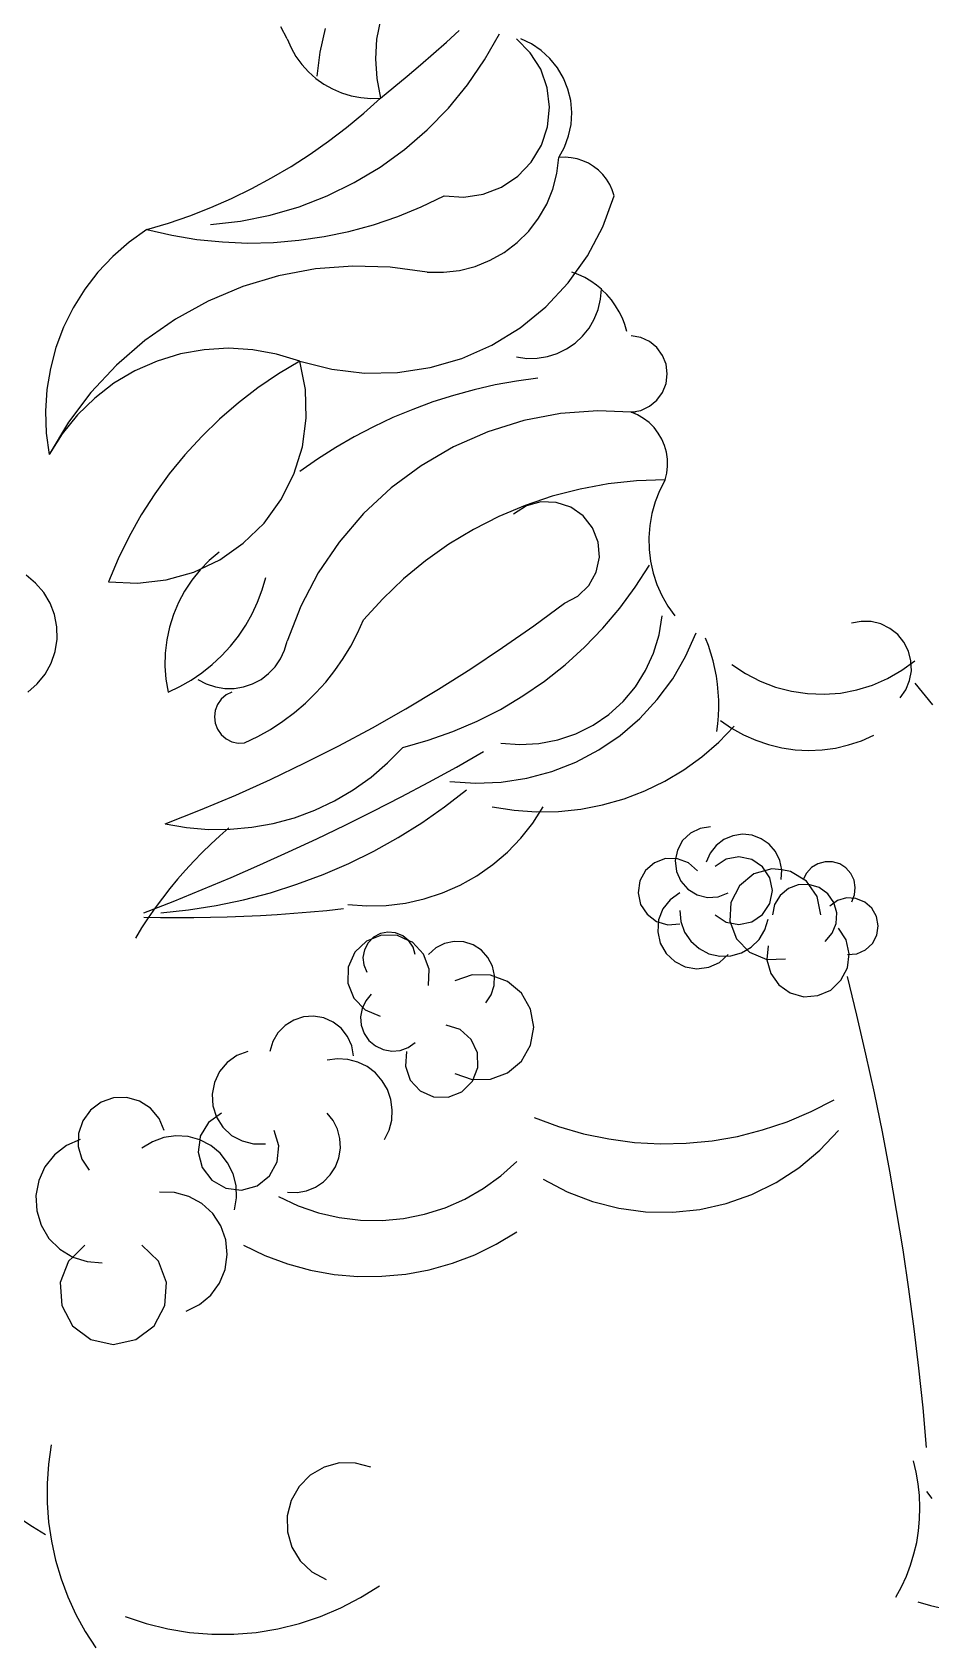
# Model space of a CAD drawing. Header units: centimetres. Extents: x 1966 to 8787, y 7398 to 12383.
# Drawn here: x 4297.14 to 4305.61, y 7755.54 to 7770.71 of the extents above; entities that cross this region are included whole.
import ezdxf

# ---------------------------------------------------------------- set-up
doc = ezdxf.new("R2010")
doc.units = ezdxf.units.CM

# ---------------------------------------------------------------- blocks, each defined once
blk = doc.blocks.new('飾品02')
for p, q in [((-7.006, 29.823), (-7.064, 29.935)), ((-6.647, 29.919), (-6.696, 29.696)), ((-6.126, 30.002), (-6.162, 29.819)), ((-5.504, 29.79), (-5.383, 29.9)), ((-7.006, 29.823), (-6.969, 29.737)), ((-6.969, 29.737), (-6.923, 29.656)), ((-6.162, 29.819), (-6.174, 29.632)), ((-5.626, 29.682), (-5.504, 29.79)), ((-5.144, 29.623), (-5.004, 29.87)), ((-4.713, 29.691), (-4.843, 29.823)), ((-4.702, 29.774), (-4.803, 29.823)), ((-4.61, 29.711), (-4.702, 29.774)), ((-6.923, 29.656), (-6.868, 29.58)), ((-6.696, 29.696), (-6.726, 29.47)), ((-6.174, 29.632), (-6.161, 29.446)), ((-5.749, 29.575), (-5.626, 29.682)), ((-5.305, 29.389), (-5.144, 29.623)), ((-4.615, 29.535), (-4.713, 29.691)), ((-4.528, 29.635), (-4.61, 29.711)), ((-4.457, 29.548), (-4.528, 29.635)), ((-6.868, 29.58), (-6.805, 29.511)), ((-6.805, 29.511), (-6.736, 29.449)), ((-6.736, 29.449), (-6.66, 29.394)), ((-6.161, 29.446), (-6.125, 29.262)), ((-5.999, 29.365), (-5.873, 29.469)), ((-5.873, 29.469), (-5.749, 29.575)), ((-4.554, 29.36), (-4.615, 29.535)), ((-4.401, 29.451), (-4.457, 29.548)), ((-4.358, 29.347), (-4.401, 29.451)), ((-6.66, 29.394), (-6.578, 29.349)), ((-6.578, 29.349), (-6.493, 29.312)), ((-6.493, 29.312), (-6.403, 29.285)), ((-6.403, 29.285), (-6.311, 29.267)), ((-6.125, 29.262), (-5.999, 29.365)), ((-5.485, 29.169), (-5.305, 29.389)), ((-4.532, 29.177), (-4.554, 29.36)), ((-4.332, 29.239), (-4.358, 29.347)), ((-6.311, 29.267), (-6.218, 29.26)), ((-6.283, 29.12), (-6.125, 29.262)), ((-6.218, 29.26), (-6.125, 29.262)), ((-5.684, 28.965), (-5.485, 29.169)), ((-4.55, 28.993), (-4.532, 29.177)), ((-4.322, 29.127), (-4.332, 29.239)), ((-6.616, 28.856), (-6.447, 28.985)), ((-6.447, 28.985), (-6.283, 29.12)), ((-4.608, 28.818), (-4.55, 28.993)), ((-4.351, 28.906), (-4.328, 29.015)), ((-4.328, 29.015), (-4.322, 29.127)), ((-6.79, 28.733), (-6.616, 28.856)), ((-5.899, 28.779), (-5.684, 28.965)), ((-4.389, 28.801), (-4.351, 28.906)), ((-6.969, 28.618), (-6.79, 28.733)), ((-6.129, 28.612), (-5.899, 28.779)), ((-4.704, 28.659), (-4.608, 28.818)), ((-4.462, 28.551), (-4.443, 28.702)), ((-4.443, 28.702), (-4.389, 28.801)), ((-4.385, 28.705), (-4.443, 28.702)), ((-4.328, 28.7), (-4.385, 28.705)), ((-4.272, 28.689), (-4.328, 28.7)), ((-4.217, 28.672), (-4.272, 28.689)), ((-7.152, 28.51), (-6.969, 28.618)), ((-6.373, 28.466), (-6.129, 28.612)), ((-4.985, 28.423), (-4.831, 28.526)), ((-4.831, 28.526), (-4.704, 28.659)), ((-4.5, 28.403), (-4.462, 28.551)), ((-4.165, 28.648), (-4.217, 28.672)), ((-4.116, 28.618), (-4.165, 28.648)), ((-4.071, 28.583), (-4.116, 28.618)), ((-4.03, 28.542), (-4.071, 28.583)), ((-3.994, 28.497), (-4.03, 28.542)), ((-7.531, 28.316), (-7.34, 28.409)), ((-7.34, 28.409), (-7.152, 28.51)), ((-6.628, 28.341), (-6.373, 28.466)), ((-5.157, 28.356), (-4.985, 28.423)), ((-4.558, 28.262), (-4.5, 28.403)), ((-3.964, 28.449), (-3.994, 28.497)), ((-3.94, 28.397), (-3.964, 28.449)), ((-3.922, 28.342), (-3.94, 28.397)), ((-7.924, 28.153), (-7.726, 28.231)), ((-7.726, 28.231), (-7.531, 28.316)), ((-7.166, 28.158), (-6.893, 28.238)), ((-6.893, 28.238), (-6.628, 28.341)), ((-5.963, 28.146), (-5.741, 28.237)), ((-5.741, 28.237), (-5.524, 28.342)), ((-5.524, 28.342), (-5.34, 28.329)), ((-5.34, 28.329), (-5.157, 28.356)), ((-4.635, 28.13), (-4.558, 28.262)), ((-4.029, 28.05), (-3.922, 28.342)), ((-8.328, 28.022), (-8.125, 28.084)), ((-8.125, 28.084), (-7.924, 28.153)), ((-7.728, 28.07), (-7.445, 28.102)), ((-7.445, 28.102), (-7.166, 28.158)), ((-6.423, 28.005), (-6.191, 28.069)), ((-6.191, 28.069), (-5.963, 28.146)), ((-4.728, 28.008), (-4.635, 28.13)), ((-8.328, 28.022), (-8.495, 27.904)), ((-8.328, 28.022), (-8.094, 27.969)), ((-8.094, 27.969), (-7.856, 27.93)), ((-7.856, 27.93), (-7.617, 27.906)), ((-7.136, 27.902), (-6.896, 27.922)), ((-6.896, 27.922), (-6.658, 27.956)), ((-6.658, 27.956), (-6.423, 28.005)), ((-4.836, 27.901), (-4.728, 28.008)), ((-4.174, 27.775), (-4.029, 28.05)), ((-8.65, 27.77), (-8.79, 27.622)), ((-8.495, 27.904), (-8.65, 27.77)), ((-7.617, 27.906), (-7.377, 27.896)), ((-7.377, 27.896), (-7.136, 27.902)), ((-5.091, 27.733), (-4.958, 27.808)), ((-4.958, 27.808), (-4.836, 27.901)), ((-4.355, 27.521), (-4.174, 27.775)), ((-8.79, 27.622), (-8.915, 27.46)), ((-6.739, 27.651), (-7.086, 27.586)), ((-6.387, 27.679), (-6.739, 27.651)), ((-6.034, 27.669), (-6.387, 27.679)), ((-5.684, 27.622), (-6.034, 27.669)), ((-5.684, 27.622), (-5.532, 27.62)), ((-5.532, 27.62), (-5.38, 27.638)), ((-5.38, 27.638), (-5.232, 27.676)), ((-5.232, 27.676), (-5.091, 27.733)), ((-4.26, 27.599), (-4.322, 27.622)), ((-7.424, 27.485), (-7.75, 27.349)), ((-7.086, 27.586), (-7.424, 27.485)), ((-4.567, 27.294), (-4.355, 27.521)), ((-4.2, 27.57), (-4.26, 27.599)), ((-4.143, 27.537), (-4.2, 27.57)), ((-4.088, 27.499), (-4.143, 27.537)), ((-4.042, 27.462), (-4.088, 27.499)), ((-4.05, 27.365), (-4.042, 27.462)), ((-4.037, 27.456), (-4.042, 27.462)), ((-8.915, 27.46), (-9.023, 27.286)), ((-7.75, 27.349), (-8.06, 27.179)), ((-4.073, 27.27), (-4.05, 27.365)), ((-3.99, 27.409), (-4.037, 27.456)), ((-3.947, 27.359), (-3.99, 27.409)), ((-3.908, 27.305), (-3.947, 27.359)), ((-9.023, 27.286), (-9.114, 27.103)), ((-8.06, 27.179), (-8.349, 26.977)), ((-4.809, 27.097), (-4.567, 27.294)), ((-4.158, 27.094), (-4.109, 27.179)), ((-4.109, 27.179), (-4.073, 27.27)), ((-3.874, 27.247), (-3.908, 27.305)), ((-3.844, 27.188), (-3.874, 27.247)), ((-3.82, 27.126), (-3.844, 27.188)), ((-9.114, 27.103), (-9.186, 26.912)), ((-5.074, 26.934), (-4.809, 27.097)), ((-4.291, 26.952), (-4.219, 27.018)), ((-4.219, 27.018), (-4.158, 27.094)), ((-3.802, 27.062), (-3.82, 27.126)), ((-3.672, 27.006), (-3.762, 27.022)), ((-3.59, 26.967), (-3.672, 27.006)), ((-9.186, 26.912), (-9.239, 26.714)), ((-8.349, 26.977), (-8.616, 26.745)), ((-7.788, 26.89), (-8.013, 26.85)), ((-7.559, 26.904), (-7.788, 26.89)), ((-7.33, 26.89), (-7.559, 26.904)), ((-7.105, 26.849), (-7.33, 26.89)), ((-5.358, 26.808), (-5.074, 26.934)), ((-4.552, 26.825), (-4.459, 26.854)), ((-4.459, 26.854), (-4.371, 26.897)), ((-4.371, 26.897), (-4.291, 26.952)), ((-3.519, 26.91), (-3.59, 26.967)), ((-3.466, 26.836), (-3.519, 26.91)), ((-9.239, 26.714), (-9.272, 26.513)), ((-8.616, 26.745), (-8.857, 26.487)), ((-8.232, 26.783), (-8.442, 26.69)), ((-8.013, 26.85), (-8.232, 26.783)), ((-6.886, 26.782), (-7.105, 26.849)), ((-6.886, 26.782), (-7.087, 26.662)), ((-6.833, 26.515), (-6.886, 26.782)), ((-6.886, 26.782), (-6.585, 26.705)), ((-6.585, 26.705), (-6.276, 26.669)), ((-5.964, 26.674), (-5.657, 26.721)), ((-5.657, 26.721), (-5.358, 26.808)), ((-4.843, 26.822), (-4.746, 26.808)), ((-4.746, 26.808), (-4.649, 26.809)), ((-4.649, 26.809), (-4.552, 26.825)), ((-3.432, 26.752), (-3.466, 26.836)), ((-3.421, 26.662), (-3.432, 26.752)), ((-8.639, 26.573), (-8.82, 26.434)), ((-8.442, 26.69), (-8.639, 26.573)), ((-7.087, 26.662), (-7.281, 26.53)), ((-6.276, 26.669), (-5.964, 26.674)), ((-5.044, 26.557), (-5.242, 26.512)), ((-4.844, 26.594), (-5.044, 26.557)), ((-4.643, 26.622), (-4.844, 26.594)), ((-3.466, 26.487), (-3.432, 26.572)), ((-3.432, 26.572), (-3.421, 26.662)), ((-9.272, 26.513), (-9.285, 26.309)), ((-8.857, 26.487), (-9.069, 26.205)), ((-8.82, 26.434), (-8.984, 26.274)), ((-7.281, 26.53), (-7.466, 26.388)), ((-6.825, 26.244), (-6.833, 26.515)), ((-5.438, 26.459), (-5.631, 26.397)), ((-5.242, 26.512), (-5.438, 26.459)), ((-3.59, 26.356), (-3.519, 26.414)), ((-3.519, 26.414), (-3.466, 26.487)), ((-9.285, 26.309), (-9.277, 26.104)), ((-8.984, 26.274), (-9.128, 26.096)), ((-7.466, 26.388), (-7.643, 26.235)), ((-6.009, 26.249), (-6.193, 26.163)), ((-5.821, 26.327), (-6.009, 26.249)), ((-5.631, 26.397), (-5.821, 26.327)), ((-4.427, 26.287), (-4.775, 26.221)), ((-4.075, 26.314), (-4.427, 26.287)), ((-3.762, 26.302), (-4.075, 26.314)), ((-3.762, 26.302), (-3.672, 26.318)), ((-3.721, 26.302), (-3.762, 26.302)), ((-3.701, 26.276), (-3.762, 26.302)), ((-3.644, 26.242), (-3.701, 26.276)), ((-3.672, 26.318), (-3.59, 26.356)), ((-9.277, 26.104), (-9.25, 25.902)), ((-9.069, 26.205), (-9.25, 25.902)), ((-9.128, 26.096), (-9.25, 25.902)), ((-7.643, 26.235), (-7.811, 26.072)), ((-6.862, 25.975), (-6.825, 26.244)), ((-6.193, 26.163), (-6.373, 26.069)), ((-5.112, 26.116), (-5.436, 25.974)), ((-4.775, 26.221), (-5.112, 26.116)), ((-3.593, 26.202), (-3.644, 26.242)), ((-3.546, 26.155), (-3.593, 26.202)), ((-3.506, 26.103), (-3.546, 26.155)), ((-3.473, 26.046), (-3.506, 26.103)), ((-7.811, 26.072), (-7.97, 25.899)), ((-6.942, 25.716), (-6.862, 25.975)), ((-6.548, 25.967), (-6.72, 25.858)), ((-6.373, 26.069), (-6.548, 25.967)), ((-5.436, 25.974), (-5.742, 25.796)), ((-3.447, 25.985), (-3.473, 26.046)), ((-3.429, 25.922), (-3.447, 25.985)), ((-7.97, 25.899), (-8.118, 25.718)), ((-6.72, 25.858), (-6.886, 25.742)), ((-5.742, 25.796), (-6.026, 25.586)), ((-3.42, 25.857), (-3.429, 25.922)), ((-3.419, 25.791), (-3.42, 25.857)), ((-8.118, 25.718), (-8.255, 25.529)), ((-7.064, 25.473), (-6.942, 25.716)), ((-3.711, 25.652), (-3.979, 25.624)), ((-3.441, 25.662), (-3.711, 25.652)), ((-3.441, 25.662), (-3.493, 25.56)), ((-3.441, 25.662), (-3.426, 25.726)), ((-3.426, 25.726), (-3.419, 25.791)), ((-8.255, 25.529), (-8.381, 25.332)), ((-6.026, 25.586), (-6.285, 25.345)), ((-4.506, 25.508), (-4.761, 25.422)), ((-4.244, 25.576), (-4.506, 25.508)), ((-3.979, 25.624), (-4.244, 25.576)), ((-3.493, 25.56), (-3.535, 25.455)), ((-7.224, 25.254), (-7.064, 25.473)), ((-6.285, 25.345), (-6.515, 25.076)), ((-4.761, 25.422), (-5.01, 25.317)), ((-4.75, 25.416), (-4.872, 25.339)), ((-4.612, 25.454), (-4.75, 25.416)), ((-4.468, 25.45), (-4.612, 25.454)), ((-4.331, 25.405), (-4.468, 25.45)), ((-4.214, 25.322), (-4.331, 25.405)), ((-3.566, 25.345), (-3.586, 25.233)), ((-3.535, 25.455), (-3.566, 25.345)), ((-8.381, 25.332), (-8.496, 25.128)), ((-7.419, 25.064), (-7.224, 25.254)), ((-5.25, 25.195), (-5.481, 25.055)), ((-5.01, 25.317), (-5.25, 25.195)), ((-4.125, 25.209), (-4.214, 25.322)), ((-4.073, 25.076), (-4.125, 25.209)), ((-3.586, 25.233), (-3.595, 25.12)), ((-8.496, 25.128), (-8.598, 24.917)), ((-7.641, 24.909), (-7.419, 25.064)), ((-6.515, 25.076), (-6.713, 24.784)), ((-5.481, 25.055), (-5.701, 24.899)), ((-4.061, 24.932), (-4.073, 25.076)), ((-3.595, 25.12), (-3.593, 25.006)), ((-8.598, 24.917), (-8.689, 24.701)), ((-7.887, 24.792), (-7.641, 24.909)), ((-7.741, 24.901), (-7.827, 24.813)), ((-7.647, 24.981), (-7.741, 24.901)), ((-5.701, 24.899), (-5.909, 24.728)), ((-4.091, 24.792), (-4.061, 24.932)), ((-3.593, 25.006), (-3.579, 24.894)), ((-3.579, 24.894), (-3.554, 24.783)), ((-9.378, 24.689), (-9.468, 24.764)), ((-8.148, 24.718), (-7.887, 24.792)), ((-7.827, 24.813), (-7.905, 24.717)), ((-7.241, 24.624), (-7.207, 24.741)), ((-6.713, 24.784), (-6.878, 24.471)), ((-4.161, 24.666), (-4.091, 24.792)), ((-3.724, 24.651), (-3.59, 24.859)), ((-3.554, 24.783), (-3.518, 24.675)), ((-9.301, 24.601), (-9.378, 24.689)), ((-9.242, 24.5), (-9.301, 24.601)), ((-8.689, 24.701), (-8.418, 24.687)), ((-8.418, 24.687), (-8.148, 24.718)), ((-7.973, 24.614), (-8.031, 24.505)), ((-7.905, 24.717), (-7.973, 24.614)), ((-7.284, 24.509), (-7.241, 24.624)), ((-5.909, 24.728), (-6.104, 24.541)), ((-4.264, 24.566), (-4.161, 24.666)), ((-3.87, 24.452), (-3.724, 24.651)), ((-3.518, 24.675), (-3.472, 24.571)), ((-9.2, 24.391), (-9.242, 24.5)), ((-8.031, 24.505), (-8.079, 24.391)), ((-7.336, 24.398), (-7.284, 24.509)), ((-6.878, 24.471), (-7.006, 24.141)), ((-6.104, 24.541), (-6.285, 24.341)), ((-4.681, 24.286), (-4.391, 24.499)), ((-4.391, 24.499), (-4.264, 24.566)), ((-4.03, 24.263), (-3.87, 24.452)), ((-3.472, 24.571), (-3.416, 24.472)), ((-3.416, 24.472), (-3.35, 24.379)), ((-9.178, 24.276), (-9.2, 24.391)), ((-9.176, 24.159), (-9.178, 24.276)), ((-8.079, 24.391), (-8.116, 24.273)), ((-7.465, 24.189), (-7.396, 24.291)), ((-7.396, 24.291), (-7.336, 24.398)), ((-6.341, 24.215), (-6.285, 24.341)), ((-4.976, 24.08), (-4.681, 24.286)), ((-3.498, 24.201), (-3.47, 24.379)), ((-1.592, 24.328), (-1.684, 24.31)), ((-1.498, 24.326), (-1.592, 24.328)), ((-1.407, 24.303), (-1.498, 24.326)), ((-1.322, 24.262), (-1.407, 24.303)), ((-9.194, 24.043), (-9.176, 24.159)), ((-8.141, 24.152), (-8.155, 24.029)), ((-8.116, 24.273), (-8.141, 24.152)), ((-7.541, 24.093), (-7.465, 24.189)), ((-7.031, 24.055), (-7.006, 24.141)), ((-6.405, 24.093), (-6.341, 24.215)), ((-4.202, 24.085), (-4.03, 24.263)), ((-3.55, 24.027), (-3.498, 24.201)), ((-3.248, 23.996), (-3.15, 24.219)), ((-3.033, 24.099), (-3.06, 24.169)), ((-1.248, 24.204), (-1.322, 24.262)), ((-1.189, 24.131), (-1.248, 24.204)), ((-1.146, 24.047), (-1.189, 24.131)), ((-9.232, 23.932), (-9.194, 24.043)), ((-8.155, 24.029), (-8.158, 23.906)), ((-7.713, 23.92), (-7.624, 24.003)), ((-7.624, 24.003), (-7.541, 24.093)), ((-7.119, 23.9), (-7.069, 23.974)), ((-7.069, 23.974), (-7.031, 24.055)), ((-6.556, 23.863), (-6.477, 23.976)), ((-6.477, 23.976), (-6.405, 24.093)), ((-5.275, 23.88), (-4.976, 24.08)), ((-4.385, 23.919), (-4.202, 24.085)), ((-3.625, 23.863), (-3.55, 24.027)), ((-3.37, 23.785), (-3.248, 23.996)), ((-3.009, 24.028), (-3.033, 24.099)), ((-2.989, 23.956), (-3.009, 24.028)), ((-1.123, 23.956), (-1.146, 24.047)), ((-9.362, 23.738), (-9.289, 23.83)), ((-9.289, 23.83), (-9.232, 23.932)), ((-8.158, 23.906), (-8.149, 23.783)), ((-7.911, 23.774), (-7.809, 23.843)), ((-7.809, 23.843), (-7.713, 23.92)), ((-7.252, 23.781), (-7.181, 23.835)), ((-7.181, 23.835), (-7.119, 23.9)), ((-6.642, 23.755), (-6.556, 23.863)), ((-5.579, 23.688), (-5.275, 23.88)), ((-4.579, 23.765), (-4.385, 23.919)), ((-3.721, 23.71), (-3.625, 23.863)), ((-2.972, 23.883), (-2.989, 23.956)), ((-2.958, 23.81), (-2.972, 23.883)), ((-2.813, 23.922), (-2.684, 23.836)), ((-2.684, 23.836), (-2.546, 23.764)), ((-1.345, 23.789), (-1.21, 23.866)), ((-1.21, 23.866), (-1.085, 23.957)), ((-1.136, 23.769), (-1.119, 23.862)), ((-1.119, 23.862), (-1.123, 23.956)), ((-9.45, 23.661), (-9.362, 23.738)), ((-8.149, 23.783), (-8.128, 23.661)), ((-8.128, 23.661), (-8.017, 23.714)), ((-8.017, 23.714), (-7.911, 23.774)), ((-7.848, 23.781), (-7.768, 23.739)), ((-7.768, 23.739), (-7.683, 23.711)), ((-7.683, 23.711), (-7.595, 23.696)), ((-7.595, 23.696), (-7.505, 23.696)), ((-7.505, 23.696), (-7.417, 23.71)), ((-7.417, 23.71), (-7.332, 23.739)), ((-7.332, 23.739), (-7.252, 23.781)), ((-6.734, 23.653), (-6.642, 23.755)), ((-5.888, 23.503), (-5.579, 23.688)), ((-4.782, 23.625), (-4.579, 23.765)), ((-3.838, 23.572), (-3.721, 23.71)), ((-3.515, 23.59), (-3.37, 23.785)), ((-2.948, 23.736), (-2.958, 23.81)), ((-2.94, 23.661), (-2.948, 23.736)), ((-2.546, 23.764), (-2.401, 23.708)), ((-2.401, 23.708), (-2.251, 23.669)), ((-2.251, 23.669), (-2.098, 23.646)), ((-1.788, 23.652), (-1.635, 23.681)), ((-1.635, 23.681), (-1.487, 23.727)), ((-1.487, 23.727), (-1.345, 23.789)), ((-1.226, 23.605), (-1.172, 23.682)), ((-1.172, 23.682), (-1.136, 23.769)), ((-1.085, 23.746), (-0.921, 23.541)), ((-7.662, 23.544), (-7.684, 23.487)), ((-7.627, 23.594), (-7.662, 23.544)), ((-7.581, 23.634), (-7.627, 23.594)), ((-7.527, 23.661), (-7.581, 23.634)), ((-6.938, 23.468), (-6.833, 23.557)), ((-6.833, 23.557), (-6.734, 23.653)), ((-4.995, 23.498), (-4.782, 23.625)), ((-3.972, 23.45), (-3.838, 23.572)), ((-3.681, 23.411), (-3.515, 23.59)), ((-2.936, 23.586), (-2.94, 23.661)), ((-2.936, 23.512), (-2.936, 23.586)), ((-2.098, 23.646), (-1.943, 23.64)), ((-1.943, 23.64), (-1.788, 23.652)), ((-7.684, 23.487), (-7.692, 23.427)), ((-7.692, 23.427), (-7.684, 23.367)), ((-7.684, 23.367), (-7.662, 23.31)), ((-7.163, 23.309), (-7.048, 23.385)), ((-7.048, 23.385), (-6.938, 23.468)), ((-6.2, 23.325), (-5.888, 23.503)), ((-5.442, 23.288), (-5.215, 23.385)), ((-5.215, 23.385), (-4.995, 23.498)), ((-4.121, 23.348), (-3.972, 23.45)), ((-3.866, 23.252), (-3.681, 23.411)), ((-2.944, 23.362), (-2.938, 23.437)), ((-2.938, 23.437), (-2.936, 23.512)), ((-2.919, 23.394), (-2.814, 23.321)), ((-7.662, 23.31), (-7.627, 23.26)), ((-7.627, 23.26), (-7.581, 23.22)), ((-7.581, 23.22), (-7.527, 23.193)), ((-7.407, 23.181), (-7.283, 23.241)), ((-7.283, 23.241), (-7.163, 23.309)), ((-6.517, 23.155), (-6.2, 23.325)), ((-5.675, 23.206), (-5.442, 23.288)), ((-4.454, 23.209), (-4.283, 23.267)), ((-4.283, 23.267), (-4.121, 23.348)), ((-4.068, 23.115), (-3.866, 23.252)), ((-2.954, 23.288), (-2.944, 23.362)), ((-2.935, 23.188), (-2.789, 23.339)), ((-2.814, 23.321), (-2.703, 23.259)), ((-2.703, 23.259), (-2.586, 23.206)), ((-1.59, 23.202), (-1.473, 23.253)), ((-7.527, 23.193), (-7.468, 23.18)), ((-7.468, 23.18), (-7.407, 23.181)), ((-6.838, 22.992), (-6.517, 23.155)), ((-6.058, 22.992), (-5.914, 23.139)), ((-5.914, 23.139), (-5.675, 23.206)), ((-5.41, 22.954), (-5.153, 23.099)), ((-4.992, 23.179), (-4.812, 23.165)), ((-4.812, 23.165), (-4.632, 23.175)), ((-4.632, 23.175), (-4.454, 23.209)), ((-4.283, 23.001), (-4.068, 23.115)), ((-3.094, 23.051), (-2.935, 23.188)), ((-2.586, 23.206), (-2.466, 23.165)), ((-2.466, 23.165), (-2.342, 23.136)), ((-2.342, 23.136), (-2.216, 23.117)), ((-2.216, 23.117), (-2.088, 23.111)), ((-2.088, 23.111), (-1.961, 23.116)), ((-1.961, 23.116), (-1.835, 23.133)), ((-1.835, 23.133), (-1.711, 23.162)), ((-1.711, 23.162), (-1.59, 23.202)), ((-7.163, 22.837), (-6.838, 22.992)), ((-6.214, 22.859), (-6.058, 22.992)), ((-5.67, 22.812), (-5.41, 22.954)), ((-4.745, 22.848), (-4.51, 22.912)), ((-4.51, 22.912), (-4.283, 23.001)), ((-3.444, 22.82), (-3.264, 22.928)), ((-3.264, 22.928), (-3.094, 23.051)), ((-7.491, 22.69), (-7.163, 22.837)), ((-6.382, 22.74), (-6.214, 22.859)), ((-5.932, 22.674), (-5.67, 22.812)), ((-5.473, 22.819), (-5.23, 22.802)), ((-5.23, 22.802), (-4.986, 22.811)), ((-4.986, 22.811), (-4.745, 22.848)), ((-3.633, 22.728), (-3.444, 22.82)), ((-7.822, 22.551), (-7.491, 22.69)), ((-6.745, 22.548), (-6.559, 22.636)), ((-6.559, 22.636), (-6.382, 22.74)), ((-6.195, 22.539), (-5.932, 22.674)), ((-5.521, 22.578), (-5.313, 22.739)), ((-4.031, 22.596), (-3.829, 22.654)), ((-3.829, 22.654), (-3.633, 22.728)), ((-8.157, 22.419), (-7.822, 22.551)), ((-7.137, 22.422), (-6.938, 22.476)), ((-6.938, 22.476), (-6.745, 22.548)), ((-6.46, 22.407), (-6.195, 22.539)), ((-5.736, 22.427), (-5.521, 22.578)), ((-5.072, 22.579), (-4.865, 22.546)), ((-4.865, 22.546), (-4.656, 22.531)), ((-4.69, 22.426), (-4.592, 22.579)), ((-4.656, 22.531), (-4.446, 22.534)), ((-4.446, 22.534), (-4.237, 22.556)), ((-4.237, 22.556), (-4.031, 22.596)), ((-8.157, 22.419), (-7.954, 22.384)), ((-7.954, 22.384), (-7.749, 22.366)), ((-7.749, 22.366), (-7.544, 22.367)), ((-7.642, 22.304), (-7.726, 22.227)), ((-7.556, 22.379), (-7.642, 22.304)), ((-7.544, 22.367), (-7.339, 22.386)), ((-7.339, 22.386), (-7.137, 22.422)), ((-6.726, 22.278), (-6.46, 22.407)), ((-5.96, 22.288), (-5.736, 22.427)), ((-4.802, 22.283), (-4.69, 22.426)), ((-3.203, 22.33), (-3.277, 22.26)), ((-3.112, 22.375), (-3.203, 22.33)), ((-3.012, 22.39), (-3.112, 22.375)), ((-2.803, 22.306), (-2.888, 22.27)), ((-2.712, 22.32), (-2.803, 22.306)), ((-2.621, 22.31), (-2.712, 22.32)), ((-2.535, 22.278), (-2.621, 22.31)), ((-7.726, 22.227), (-7.808, 22.147)), ((-7.264, 22.032), (-6.994, 22.153)), ((-6.994, 22.153), (-6.726, 22.278)), ((-6.425, 22.044), (-6.189, 22.16)), ((-6.189, 22.16), (-5.96, 22.288)), ((-5.066, 22.034), (-4.928, 22.152)), ((-4.928, 22.152), (-4.802, 22.283)), ((-3.326, 22.171), (-3.346, 22.071)), ((-3.277, 22.26), (-3.326, 22.171)), ((-2.96, 22.214), (-3.017, 22.142)), ((-2.888, 22.27), (-2.96, 22.214)), ((-2.46, 22.225), (-2.535, 22.278)), ((-2.4, 22.156), (-2.46, 22.225)), ((-2.36, 22.073), (-2.4, 22.156)), ((-7.887, 22.065), (-7.965, 21.981)), ((-7.808, 22.147), (-7.887, 22.065)), ((-7.535, 21.913), (-7.264, 22.032)), ((-6.667, 21.94), (-6.425, 22.044)), ((-5.216, 21.929), (-5.066, 22.034)), ((-3.542, 22.051), (-3.627, 21.978)), ((-3.437, 22.09), (-3.542, 22.051)), ((-3.325, 22.089), (-3.437, 22.09)), ((-3.346, 22.071), (-3.335, 21.97)), ((-3.221, 22.049), (-3.325, 22.089)), ((-3.137, 21.975), (-3.221, 22.049)), ((-3.017, 22.142), (-3.053, 22.058)), ((-2.867, 22.084), (-2.97, 22.016)), ((-2.745, 22.106), (-2.867, 22.084)), ((-2.624, 22.081), (-2.745, 22.106)), ((-2.522, 22.012), (-2.624, 22.081)), ((-2.453, 21.909), (-2.522, 22.012)), ((-2.342, 21.983), (-2.36, 22.073)), ((-2.06, 22.006), (-2.107, 21.954)), ((-2, 22.042), (-2.06, 22.006)), ((-1.933, 22.061), (-2, 22.042)), ((-1.863, 22.06), (-1.933, 22.061)), ((-1.795, 22.04), (-1.863, 22.06)), ((-1.736, 22.003), (-1.795, 22.04)), ((-1.69, 21.951), (-1.736, 22.003)), ((-8.04, 21.895), (-8.112, 21.807)), ((-7.965, 21.981), (-8.04, 21.895)), ((-7.808, 21.798), (-7.535, 21.913)), ((-7.164, 21.768), (-6.913, 21.848)), ((-6.913, 21.848), (-6.667, 21.94)), ((-5.374, 21.84), (-5.216, 21.929)), ((-3.681, 21.88), (-3.697, 21.769)), ((-3.627, 21.978), (-3.681, 21.88)), ((-3.335, 21.97), (-3.294, 21.877)), ((-3.294, 21.877), (-3.227, 21.801)), ((-2.604, 21.946), (-2.741, 21.834)), ((-2.434, 21.994), (-2.604, 21.946)), ((-2.429, 21.788), (-2.453, 21.909)), ((-2.342, 21.983), (-2.434, 21.994)), ((-2.347, 21.892), (-2.342, 21.983)), ((-2.259, 21.97), (-2.342, 21.983)), ((-2.108, 21.878), (-2.259, 21.97)), ((-2.085, 21.847), (-2.186, 21.844)), ((-2.107, 21.954), (-2.139, 21.892)), ((-2.085, 21.847), (-2.108, 21.878)), ((-2.007, 21.733), (-2.085, 21.847)), ((-1.989, 21.818), (-2.085, 21.847)), ((-1.659, 21.888), (-1.69, 21.951)), ((-1.648, 21.818), (-1.659, 21.888)), ((-8.182, 21.717), (-8.25, 21.625)), ((-8.112, 21.807), (-8.182, 21.717)), ((-8.082, 21.687), (-7.808, 21.798)), ((-7.676, 21.647), (-7.418, 21.701)), ((-7.418, 21.701), (-7.164, 21.768)), ((-5.891, 21.671), (-5.713, 21.711)), ((-5.713, 21.711), (-5.54, 21.767)), ((-5.54, 21.767), (-5.374, 21.84)), ((-3.697, 21.769), (-3.673, 21.659)), ((-3.394, 21.703), (-3.463, 21.616)), ((-3.303, 21.767), (-3.394, 21.703)), ((-3.227, 21.801), (-3.14, 21.748)), ((-3.14, 21.748), (-3.042, 21.724)), ((-3.042, 21.724), (-2.94, 21.73)), ((-2.94, 21.73), (-2.846, 21.767)), ((-2.741, 21.834), (-2.821, 21.676)), ((-2.453, 21.666), (-2.429, 21.788)), ((-2.357, 21.743), (-2.409, 21.658)), ((-2.279, 21.808), (-2.357, 21.743)), ((-2.186, 21.844), (-2.279, 21.808)), ((-1.973, 21.559), (-2.007, 21.733)), ((-1.908, 21.758), (-1.989, 21.818)), ((-1.85, 21.676), (-1.908, 21.758)), ((-1.731, 21.719), (-1.817, 21.694)), ((-1.642, 21.715), (-1.731, 21.719)), ((-1.682, 21.684), (-1.655, 21.749)), ((-1.655, 21.749), (-1.648, 21.818)), ((-1.559, 21.681), (-1.642, 21.715)), ((-8.357, 21.579), (-8.082, 21.687)), ((-8.25, 21.625), (-8.315, 21.531)), ((-8.197, 21.579), (-7.935, 21.606)), ((-7.935, 21.606), (-7.676, 21.647)), ((-7.572, 21.542), (-7.415, 21.547)), ((-7.415, 21.547), (-7.258, 21.555)), ((-7.258, 21.555), (-7.101, 21.564)), ((-7.101, 21.564), (-6.944, 21.575)), ((-6.944, 21.575), (-6.787, 21.588)), ((-6.787, 21.588), (-6.631, 21.602)), ((-6.631, 21.602), (-6.474, 21.619)), ((-6.434, 21.659), (-6.253, 21.645)), ((-6.253, 21.645), (-6.071, 21.649)), ((-6.071, 21.649), (-5.891, 21.671)), ((-3.673, 21.659), (-3.612, 21.565)), ((-3.612, 21.565), (-3.522, 21.498)), ((-3.463, 21.616), (-3.503, 21.512)), ((-3.303, 21.601), (-3.293, 21.497)), ((-2.97, 21.559), (-2.867, 21.492)), ((-2.821, 21.676), (-2.83, 21.499)), ((-2.624, 21.494), (-2.522, 21.563)), ((-2.522, 21.563), (-2.453, 21.666)), ((-2.409, 21.658), (-2.43, 21.559)), ((-1.817, 21.694), (-1.889, 21.642)), ((-1.823, 21.58), (-1.85, 21.676)), ((-1.828, 21.479), (-1.823, 21.58)), ((-1.491, 21.623), (-1.559, 21.681)), ((-1.447, 21.545), (-1.491, 21.623)), ((-1.431, 21.457), (-1.447, 21.545)), ((-8.378, 21.436), (-8.437, 21.339)), ((-8.315, 21.531), (-8.378, 21.436)), ((-8.357, 21.539), (-8.2, 21.536)), ((-8.2, 21.536), (-8.043, 21.535)), ((-8.043, 21.535), (-7.886, 21.535)), ((-7.886, 21.535), (-7.729, 21.537)), ((-7.729, 21.537), (-7.572, 21.542)), ((-6.056, 21.397), (-6.127, 21.383)), ((-5.983, 21.39), (-6.056, 21.397)), ((-3.522, 21.498), (-3.415, 21.467)), ((-3.503, 21.512), (-3.511, 21.401)), ((-3.511, 21.401), (-3.487, 21.292)), ((-3.415, 21.467), (-3.303, 21.476)), ((-3.293, 21.497), (-3.258, 21.398)), ((-3.258, 21.398), (-3.2, 21.311)), ((-2.867, 21.492), (-2.745, 21.469)), ((-2.83, 21.499), (-2.769, 21.334)), ((-2.745, 21.469), (-2.624, 21.494)), ((-2.555, 21.328), (-2.501, 21.417)), ((-2.501, 21.417), (-2.471, 21.518)), ((-1.865, 21.386), (-1.828, 21.479)), ((-1.735, 21.323), (-1.806, 21.435)), ((-1.445, 21.369), (-1.431, 21.457)), ((-6.259, 21.313), (-6.369, 21.207)), ((-6.243, 21.296), (-6.277, 21.231)), ((-6.117, 21.368), (-6.259, 21.313)), ((-6.192, 21.348), (-6.243, 21.296)), ((-6.127, 21.383), (-6.192, 21.348)), ((-5.964, 21.364), (-6.117, 21.368)), ((-5.916, 21.363), (-5.983, 21.39)), ((-5.859, 21.316), (-5.964, 21.364)), ((-5.859, 21.316), (-5.916, 21.363)), ((-5.825, 21.301), (-5.859, 21.316)), ((-5.818, 21.256), (-5.859, 21.316)), ((-5.721, 21.19), (-5.825, 21.301)), ((-5.797, 21.186), (-5.818, 21.256)), ((-5.604, 21.248), (-5.672, 21.186)), ((-5.522, 21.29), (-5.604, 21.248)), ((-5.432, 21.31), (-5.522, 21.29)), ((-5.34, 21.305), (-5.432, 21.31)), ((-5.252, 21.277), (-5.34, 21.305)), ((-5.174, 21.228), (-5.252, 21.277)), ((-3.487, 21.292), (-3.432, 21.195)), ((-3.2, 21.311), (-3.121, 21.241)), ((-3.121, 21.241), (-3.028, 21.193)), ((-2.769, 21.334), (-2.646, 21.207)), ((-2.72, 21.201), (-2.63, 21.254)), ((-2.63, 21.254), (-2.555, 21.328)), ((-2.471, 21.269), (-2.482, 21.14)), ((-1.931, 21.31), (-1.865, 21.386)), ((-1.707, 21.193), (-1.735, 21.323)), ((-1.552, 21.229), (-1.487, 21.29)), ((-1.487, 21.29), (-1.445, 21.369)), ((-6.369, 21.207), (-6.43, 21.068)), ((-6.277, 21.231), (-6.291, 21.159)), ((-6.291, 21.159), (-6.283, 21.087)), ((-5.667, 21.047), (-5.721, 21.19)), ((-5.112, 21.159), (-5.174, 21.228)), ((-5.069, 21.077), (-5.112, 21.159)), ((-3.432, 21.195), (-3.35, 21.119)), ((-3.35, 21.119), (-3.251, 21.069)), ((-3.03, 21.066), (-2.929, 21.112)), ((-3.028, 21.193), (-2.926, 21.17)), ((-2.929, 21.112), (-2.846, 21.186)), ((-2.926, 21.17), (-2.821, 21.172)), ((-2.821, 21.172), (-2.72, 21.201)), ((-2.646, 21.207), (-2.482, 21.14)), ((-2.482, 21.14), (-2.305, 21.144)), ((-2.482, 21.14), (-2.481, 21.136)), ((-2.481, 21.136), (-2.446, 21.008)), ((-1.723, 21.061), (-1.707, 21.193)), ((-1.723, 21.186), (-1.634, 21.193)), ((-1.634, 21.193), (-1.552, 21.229)), ((-6.43, 21.068), (-6.433, 20.915)), ((-6.283, 21.087), (-6.254, 21.02)), ((-5.672, 20.895), (-5.667, 21.047)), ((-5.26, 20.993), (-5.423, 20.937)), ((-5.088, 20.992), (-5.26, 20.993)), ((-4.927, 20.931), (-5.088, 20.992)), ((-5.05, 20.987), (-5.069, 21.077)), ((-5.054, 20.895), (-5.05, 20.987)), ((-3.251, 21.069), (-3.141, 21.051)), ((-3.141, 21.051), (-3.03, 21.066)), ((-2.446, 21.008), (-2.369, 20.9)), ((-1.879, 20.851), (-1.783, 20.943)), ((-1.783, 20.943), (-1.723, 21.061)), ((-1.633, 20.613), (-1.723, 20.978)), ((-6.433, 20.915), (-6.376, 20.773)), ((-6.213, 20.812), (-6.265, 20.75)), ((-5.132, 20.729), (-5.082, 20.807)), ((-5.082, 20.807), (-5.054, 20.895)), ((-4.795, 20.82), (-4.927, 20.931)), ((-4.71, 20.67), (-4.795, 20.82)), ((-2.369, 20.9), (-2.261, 20.824)), ((-2.261, 20.824), (-2.133, 20.788)), ((-2.133, 20.788), (-2, 20.798)), ((-2, 20.798), (-1.879, 20.851)), ((-6.376, 20.773), (-6.27, 20.664)), ((-6.299, 20.678), (-6.314, 20.598)), ((-6.265, 20.75), (-6.299, 20.678)), ((-6.27, 20.664), (-6.13, 20.604)), ((-4.68, 20.501), (-4.71, 20.67)), ((-7.026, 20.517), (-7.093, 20.448)), ((-6.944, 20.568), (-7.026, 20.517)), ((-6.852, 20.598), (-6.944, 20.568)), ((-6.756, 20.605), (-6.852, 20.598)), ((-6.66, 20.588), (-6.756, 20.605)), ((-6.572, 20.549), (-6.66, 20.588)), ((-6.496, 20.49), (-6.572, 20.549)), ((-6.436, 20.414), (-6.496, 20.49)), ((-6.314, 20.598), (-6.307, 20.518)), ((-6.307, 20.518), (-6.28, 20.442)), ((-5.374, 20.477), (-5.506, 20.521)), ((-4.71, 20.331), (-4.68, 20.501)), ((-1.548, 20.247), (-1.633, 20.613)), ((-7.142, 20.365), (-7.169, 20.272)), ((-7.093, 20.448), (-7.142, 20.365)), ((-6.397, 20.326), (-6.436, 20.414)), ((-6.28, 20.442), (-6.234, 20.376)), ((-6.234, 20.376), (-6.172, 20.324)), ((-5.863, 20.309), (-5.797, 20.355)), ((-5.271, 20.384), (-5.374, 20.477)), ((-5.212, 20.258), (-5.271, 20.384)), ((-4.795, 20.181), (-4.71, 20.331)), ((-7.481, 20.232), (-7.572, 20.167)), ((-7.377, 20.272), (-7.481, 20.232)), ((-6.532, 20.202), (-6.629, 20.189)), ((-6.434, 20.196), (-6.532, 20.202)), ((-6.339, 20.172), (-6.434, 20.196)), ((-6.379, 20.231), (-6.397, 20.326)), ((-6.172, 20.324), (-6.099, 20.289)), ((-6.099, 20.289), (-6.02, 20.275)), ((-6.02, 20.275), (-5.939, 20.282)), ((-5.939, 20.282), (-5.863, 20.309)), ((-5.88, 20.272), (-5.89, 20.134)), ((-5.208, 20.12), (-5.212, 20.258)), ((-4.927, 20.07), (-4.795, 20.181)), ((-1.468, 19.88), (-1.548, 20.247)), ((-7.644, 20.081), (-7.692, 19.979)), ((-7.572, 20.167), (-7.644, 20.081)), ((-6.251, 20.129), (-6.339, 20.172)), ((-6.174, 20.069), (-6.251, 20.129)), ((-6.109, 19.996), (-6.174, 20.069)), ((-5.89, 20.134), (-5.845, 20.002)), ((-5.423, 20.065), (-5.26, 20.008)), ((-5.259, 19.99), (-5.208, 20.12)), ((-5.088, 20.01), (-4.927, 20.07)), ((-7.692, 19.979), (-7.714, 19.869)), ((-6.059, 19.912), (-6.109, 19.996)), ((-6.028, 19.819), (-6.059, 19.912)), ((-5.845, 20.002), (-5.751, 19.9)), ((-5.751, 19.9), (-5.625, 19.842)), ((-5.486, 19.839), (-5.357, 19.891)), ((-5.357, 19.891), (-5.259, 19.99)), ((-5.26, 20.008), (-5.088, 20.01)), ((-1.393, 19.512), (-1.468, 19.88)), ((-8.76, 19.792), (-8.86, 19.718)), ((-8.643, 19.833), (-8.76, 19.792)), ((-8.518, 19.837), (-8.643, 19.833)), ((-8.398, 19.804), (-8.518, 19.837)), ((-8.294, 19.736), (-8.398, 19.804)), ((-8.214, 19.64), (-8.294, 19.736)), ((-7.714, 19.869), (-7.707, 19.758)), ((-7.707, 19.758), (-7.672, 19.651)), ((-6.014, 19.722), (-6.028, 19.819)), ((-5.625, 19.842), (-5.486, 19.839)), ((-2.065, 19.704), (-1.848, 19.816)), ((-8.934, 19.617), (-8.974, 19.499)), ((-8.86, 19.718), (-8.934, 19.617)), ((-8.167, 19.525), (-8.214, 19.64)), ((-7.748, 19.601), (-7.825, 19.472)), ((-7.626, 19.691), (-7.748, 19.601)), ((-7.672, 19.651), (-7.612, 19.557)), ((-6.572, 19.62), (-6.629, 19.691)), ((-6.532, 19.538), (-6.572, 19.62)), ((-6.045, 19.53), (-6.02, 19.624)), ((-6.02, 19.624), (-6.014, 19.722)), ((-4.675, 19.649), (-4.446, 19.564)), ((-2.522, 19.531), (-2.29, 19.609)), ((-2.29, 19.609), (-2.065, 19.704)), ((-8.957, 19.442), (-9.088, 19.383)), ((-8.974, 19.499), (-8.976, 19.375)), ((-8.277, 19.42), (-8.375, 19.359)), ((-8.169, 19.46), (-8.277, 19.42)), ((-8.055, 19.477), (-8.169, 19.46)), ((-7.94, 19.47), (-8.055, 19.477)), ((-7.829, 19.439), (-7.94, 19.47)), ((-7.829, 19.439), (-7.846, 19.322)), ((-7.825, 19.472), (-7.829, 19.439)), ((-7.727, 19.385), (-7.829, 19.439)), ((-7.612, 19.557), (-7.53, 19.48)), ((-7.53, 19.48), (-7.431, 19.427)), ((-7.431, 19.427), (-7.323, 19.399)), ((-7.084, 19.38), (-7.127, 19.525)), ((-6.508, 19.45), (-6.532, 19.538)), ((-6.504, 19.359), (-6.508, 19.45)), ((-6.088, 19.442), (-6.045, 19.53)), ((-4.446, 19.564), (-4.211, 19.496)), ((-4.211, 19.496), (-3.972, 19.446)), ((-3.972, 19.446), (-3.73, 19.414)), ((-3.242, 19.406), (-2.999, 19.429)), ((-2.999, 19.429), (-2.758, 19.471)), ((-2.758, 19.471), (-2.522, 19.531)), ((-1.982, 19.339), (-1.806, 19.525)), ((-1.322, 19.142), (-1.393, 19.512)), ((-9.201, 19.296), (-9.29, 19.183)), ((-9.088, 19.383), (-9.201, 19.296)), ((-8.976, 19.375), (-8.942, 19.255)), ((-7.846, 19.322), (-7.808, 19.177)), ((-7.638, 19.312), (-7.727, 19.385)), ((-7.567, 19.221), (-7.638, 19.312)), ((-7.323, 19.399), (-7.211, 19.4)), ((-7.1, 19.23), (-7.084, 19.38)), ((-6.55, 19.184), (-6.518, 19.269)), ((-6.518, 19.269), (-6.504, 19.359)), ((-3.73, 19.414), (-3.486, 19.401)), ((-3.486, 19.401), (-3.242, 19.406)), ((-2.179, 19.175), (-1.982, 19.339)), ((-9.29, 19.183), (-9.349, 19.053)), ((-8.942, 19.255), (-8.873, 19.151)), ((-7.808, 19.177), (-7.716, 19.057)), ((-7.516, 19.118), (-7.567, 19.221)), ((-7.487, 19.006), (-7.516, 19.118)), ((-7.172, 19.098), (-7.1, 19.23)), ((-6.599, 19.108), (-6.55, 19.184)), ((-4.991, 19.099), (-4.841, 19.234)), ((-2.394, 19.036), (-2.179, 19.175)), ((-1.258, 18.772), (-1.322, 19.142)), ((-9.349, 19.053), (-9.375, 18.912)), ((-7.716, 19.057), (-7.585, 18.982)), ((-7.585, 18.982), (-7.436, 18.963)), ((-7.482, 18.891), (-7.487, 19.006)), ((-7.436, 18.963), (-7.29, 19.004)), ((-7.29, 19.004), (-7.172, 19.098)), ((-6.822, 18.957), (-6.738, 18.992)), ((-6.738, 18.992), (-6.662, 19.042)), ((-6.662, 19.042), (-6.599, 19.108)), ((-5.331, 18.879), (-5.156, 18.98)), ((-5.156, 18.98), (-4.991, 19.099)), ((-4.592, 19.068), (-4.365, 18.948)), ((-2.623, 18.923), (-2.394, 19.036)), ((-9.375, 18.912), (-9.367, 18.769)), ((-8.068, 18.941), (-8.208, 18.944)), ((-7.933, 18.905), (-8.068, 18.941)), ((-7.81, 18.838), (-7.933, 18.905)), ((-7.707, 18.743), (-7.81, 18.838)), ((-7.502, 18.778), (-7.482, 18.891)), ((-7.086, 18.902), (-6.903, 18.816)), ((-7.003, 18.944), (-6.912, 18.941)), ((-6.912, 18.941), (-6.822, 18.957)), ((-6.903, 18.816), (-6.711, 18.75)), ((-5.517, 18.798), (-5.331, 18.879)), ((-4.365, 18.948), (-4.127, 18.856)), ((-4.127, 18.856), (-3.879, 18.792)), ((-3.114, 18.781), (-2.865, 18.837)), ((-2.865, 18.837), (-2.623, 18.923)), ((-9.367, 18.769), (-9.325, 18.632)), ((-7.63, 18.626), (-7.707, 18.743)), ((-6.711, 18.75), (-6.514, 18.704)), ((-6.514, 18.704), (-6.313, 18.68)), ((-6.313, 18.68), (-6.11, 18.677)), ((-6.11, 18.677), (-5.908, 18.696)), ((-5.908, 18.696), (-5.71, 18.737)), ((-5.71, 18.737), (-5.517, 18.798)), ((-3.879, 18.792), (-3.625, 18.758)), ((-3.625, 18.758), (-3.369, 18.755)), ((-3.369, 18.755), (-3.114, 18.781)), ((-1.198, 18.401), (-1.258, 18.772)), ((-9.325, 18.632), (-9.252, 18.509)), ((-7.583, 18.494), (-7.63, 18.626)), ((-5.034, 18.453), (-4.841, 18.57)), ((-9.252, 18.509), (-9.151, 18.407)), ((-9.151, 18.407), (-9.028, 18.332)), ((-8.915, 18.445), (-9.028, 18.332)), ((-8.22, 18.294), (-8.375, 18.445)), ((-7.57, 18.355), (-7.583, 18.494)), ((-7.418, 18.445), (-7.215, 18.348)), ((-5.237, 18.354), (-5.034, 18.453)), ((-1.143, 18.029), (-1.198, 18.401)), ((-9.069, 18.294), (-9.146, 18.091)), ((-9.028, 18.332), (-9.069, 18.294)), ((-9.028, 18.332), (-8.892, 18.289)), ((-8.892, 18.289), (-8.749, 18.279)), ((-8.143, 18.091), (-8.22, 18.294)), ((-7.643, 18.087), (-7.59, 18.216)), ((-7.59, 18.216), (-7.57, 18.355)), ((-7.215, 18.348), (-7.003, 18.269)), ((-7.003, 18.269), (-6.786, 18.209)), ((-6.786, 18.209), (-6.563, 18.169)), ((-5.888, 18.172), (-5.666, 18.213)), ((-5.666, 18.213), (-5.448, 18.274)), ((-5.448, 18.274), (-5.237, 18.354)), ((-9.146, 18.091), (-9.132, 17.876)), ((-8.158, 17.876), (-8.143, 18.091)), ((-7.726, 17.974), (-7.643, 18.087)), ((-6.563, 18.169), (-6.338, 18.15)), ((-6.338, 18.15), (-6.112, 18.151)), ((-6.112, 18.151), (-5.888, 18.172)), ((-7.833, 17.884), (-7.726, 17.974)), ((-1.093, 17.657), (-1.143, 18.029)), ((-9.132, 17.876), (-9.029, 17.685)), ((-8.261, 17.685), (-8.158, 17.876)), ((-7.959, 17.823), (-7.833, 17.884)), ((-9.029, 17.685), (-8.856, 17.555)), ((-8.433, 17.555), (-8.261, 17.685)), ((-1.049, 17.283), (-1.093, 17.657)), ((-8.856, 17.555), (-8.645, 17.509)), ((-8.645, 17.509), (-8.433, 17.555)), ((-1.009, 16.91), (-1.049, 17.283)), ((-0.975, 16.535), (-1.009, 16.91)), ((-9.231, 16.561), (-9.256, 16.38)), ((-6.512, 16.391), (-6.658, 16.352)), ((-6.361, 16.39), (-6.512, 16.391)), ((-6.216, 16.35), (-6.361, 16.39)), ((-1.073, 16.303), (-1.1, 16.411)), ((-9.256, 16.38), (-9.269, 16.198)), ((-6.788, 16.277), (-6.894, 16.169)), ((-6.658, 16.352), (-6.788, 16.277)), ((-1.054, 16.194), (-1.073, 16.303)), ((-9.269, 16.198), (-9.269, 16.015)), ((-6.894, 16.169), (-6.969, 16.038)), ((-1.042, 16.083), (-1.054, 16.194)), ((-1.038, 15.972), (-1.042, 16.083)), ((-0.975, 16.12), (-0.925, 16.054)), ((-9.269, 16.015), (-9.255, 15.833)), ((-6.969, 16.038), (-7.006, 15.892)), ((-1.041, 15.861), (-1.038, 15.972)), ((-9.528, 15.871), (-9.408, 15.791)), ((-9.408, 15.791), (-9.284, 15.716)), ((-9.255, 15.833), (-9.229, 15.652)), ((-7.006, 15.892), (-7.003, 15.741)), ((-1.051, 15.75), (-1.041, 15.861)), ((-9.229, 15.652), (-9.19, 15.473)), ((-7.003, 15.741), (-6.961, 15.596)), ((-1.095, 15.532), (-1.069, 15.641)), ((-1.069, 15.641), (-1.051, 15.75)), ((-6.961, 15.596), (-6.882, 15.467)), ((-1.127, 15.426), (-1.095, 15.532)), ((-9.19, 15.473), (-9.138, 15.298)), ((-6.882, 15.467), (-6.772, 15.364)), ((-6.772, 15.364), (-6.639, 15.293)), ((-1.166, 15.322), (-1.127, 15.426)), ((-9.138, 15.298), (-9.074, 15.127)), ((-6.313, 15.121), (-6.136, 15.233)), ((-1.266, 15.124), (-1.213, 15.221)), ((-1.213, 15.221), (-1.166, 15.322)), ((-9.074, 15.127), (-8.998, 14.961)), ((-6.691, 14.942), (-6.498, 15.024)), ((-6.498, 15.024), (-6.313, 15.121)), ((-1.058, 15.082), (-0.938, 15.047)), ((-0.938, 15.047), (-0.816, 15.019)), ((-8.998, 14.961), (-8.91, 14.8)), ((-8.534, 14.942), (-8.335, 14.876)), ((-8.335, 14.876), (-8.132, 14.826)), ((-7.093, 14.826), (-6.889, 14.876)), ((-6.889, 14.876), (-6.691, 14.942)), ((-8.91, 14.8), (-8.811, 14.647)), ((-8.132, 14.826), (-7.926, 14.792)), ((-7.926, 14.792), (-7.717, 14.775)), ((-7.717, 14.775), (-7.508, 14.775)), ((-7.508, 14.775), (-7.299, 14.792)), ((-7.299, 14.792), (-7.093, 14.826))]:
    blk.add_line(p, q)

msp = doc.modelspace()

# ---------------------------------------------------------------- block references
msp.add_blockref('飾品02', (4306.55, 7740.823))

doc.saveas('drawing.dxf')
